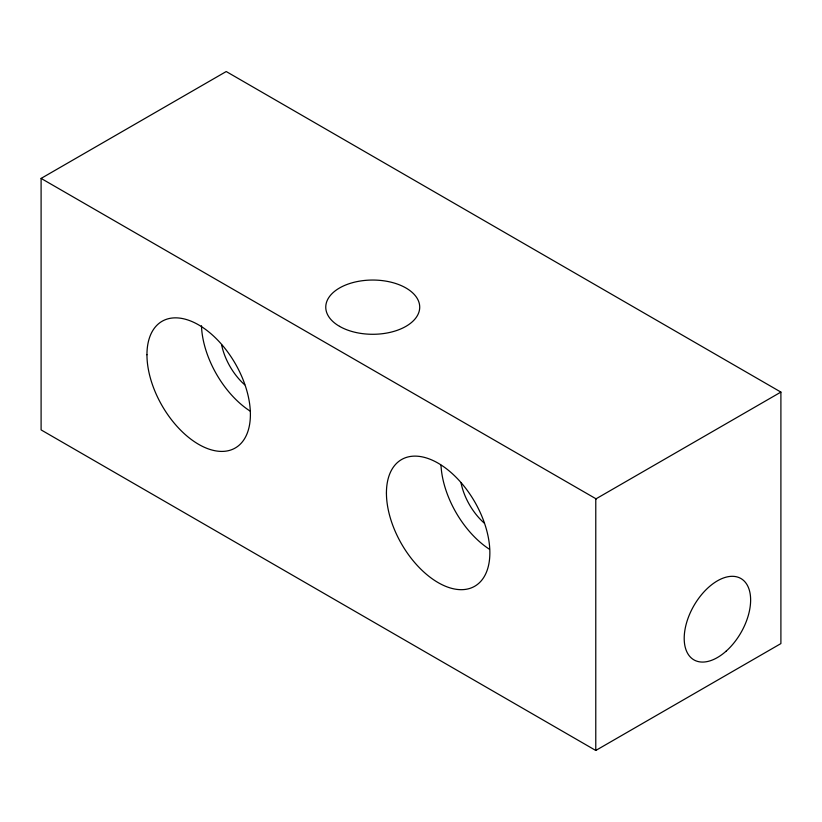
<?xml version="1.0" encoding="UTF-8"?>
<svg xmlns="http://www.w3.org/2000/svg" width="822" height="822" viewBox="0 0 822 822"><rect width="100%" height="100%" fill="white"/><g stroke="black" fill="none" stroke-linecap="round" stroke-linejoin="round"><path stroke-width="1.23" d="M41.1 178.415L226.225 71.535L780.9 392.094L780.9 643.585L595.775 750.465L41.1 429.906L41.1 178.415L596.32 498.985M780.9 392.094L595.775 498.975L595.775 750.465M489.501 549.291A73.148 42.21 60 0 1 440.993 465.242M244.679 384.768A46.196 26.664 60 0 1 221.591 344.747M484.158 523.028A46.196 26.664 60 0 1 461.06 483.007M250.022 411.031A73.148 42.21 60 0 1 201.472 325.748M726.011 651.271A46.967 27.116 -60 0 0 740.899 578.513A46.967 27.116 -60 0 0 685.332 627.792A46.967 27.116 -60 0 0 726.011 651.271M339.527 326.344A46.967 27.116 0 0 0 418.11 314.189A46.967 27.116 0 0 0 360.581 280.97A46.967 27.116 0 0 0 339.527 326.344M146.953 354.755A73.148 42.21 60 0 0 224.509 451.299A73.148 42.21 60 0 0 224.509 347.84A73.148 42.21 60 0 0 146.953 354.755M386.432 493.015A73.148 42.21 60 0 0 463.978 589.559A73.148 42.21 60 0 0 463.978 486.1A73.148 42.21 60 0 0 386.432 493.015"/></g></svg>
